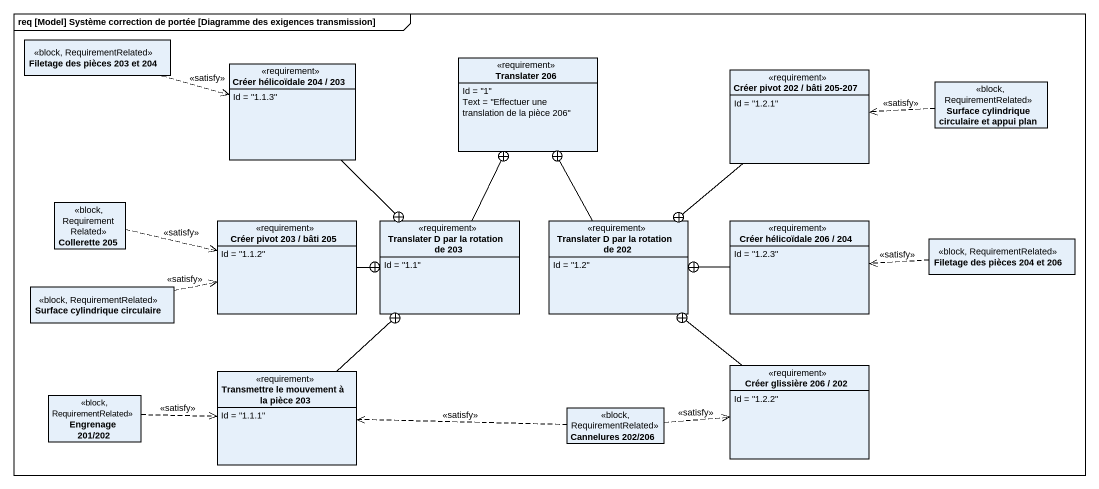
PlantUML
@startuml
mainframe req [Model] Système correction de portée [Diagramme des exigences transmission]
hide circle
hide empty members
class "Filetage des pièces 203 et 204" as Filetage_des_pièces_203_et <<block, RequirementRelated>>
class "Créer hélicoïdale 204 / 203" as Créer_hélicoïdale_204_203 <<requirement>> {
  Id = "1.1.3"
}
class "Translater 206" as Translater_206 <<requirement>> {
  Id = "1"
  Text = "Effectuer une translation de la pièce 206"
}
class "Créer pivot 202 / bâti 205-207" as Créer_pivot_202_bâti_205_207 <<requirement>> {
  Id = "1.2.1"
}
class "Surface cylindrique circulaire et appui plan" as Surface_cylindrique <<block, RequirementRelated>>
class "Collerette 205" as Collerette_205 <<block, RequirementRelated>>
class "Créer pivot 203 / bâti 205" as Créer_pivot_203_bâti_205 <<requirement>> {
  Id = "1.1.2"
}
class "Translater D par la rotation de 203" as Translater_D_par_la <<requirement>> {
  Id = "1.1"
}
class "Translater D par la rotation de 202" as Translater_D_par_la_2 <<requirement>> {
  Id = "1.2"
}
class "Créer hélicoïdale 206 / 204" as Créer_hélicoïdale_206_204 <<requirement>> {
  Id = "1.2.3"
}
class "Filetage des pièces 204 et 206" as Filetage_des_pièces_204_et <<block, RequirementRelated>>
class "Surface cylindrique circulaire" as Surface_cylindrique_2 <<block, RequirementRelated>>
class "Transmettre le mouvement à la pièce 203" as Transmettre_le_mouvement_à <<requirement>> {
  Id = "1.1.1"
}
class "Créer glissière 206 / 202" as Créer_glissière_206_202 <<requirement>> {
  Id = "1.2.2"
}
class "Engrenage 201/202" as Engrenage_201_202 <<block, RequirementRelated>>
class "Cannelures 202/206" as Cannelures_202_206 <<block, RequirementRelated>>
Filetage_des_pièces_203_et .right.> Créer_hélicoïdale_204_203 : <<satisfy>>
Créer_hélicoïdale_204_203 --+ Translater_D_par_la
Créer_pivot_202_bâti_205_207 --+ Translater_D_par_la_2
Surface_cylindrique .left.> Créer_pivot_202_bâti_205_207 : <<satisfy>>
Collerette_205 .right.> Créer_pivot_203_bâti_205 : <<satisfy>>
Créer_pivot_203_bâti_205 -right-+ Translater_D_par_la
Translater_D_par_la -up-+ Translater_206
Translater_D_par_la_2 -up-+ Translater_206
Créer_hélicoïdale_206_204 -left-+ Translater_D_par_la_2
Filetage_des_pièces_204_et .left.> Créer_hélicoïdale_206_204 : <<satisfy>>
Surface_cylindrique_2 .right.> Créer_pivot_203_bâti_205 : <<satisfy>>
Transmettre_le_mouvement_à -up-+ Translater_D_par_la
Créer_glissière_206_202 -up-+ Translater_D_par_la_2
Engrenage_201_202 .right.> Transmettre_le_mouvement_à : <<satisfy>>
Cannelures_202_206 .left.> Transmettre_le_mouvement_à : <<satisfy>>
Cannelures_202_206 .right.> Créer_glissière_206_202 : <<satisfy>>
@enduml
